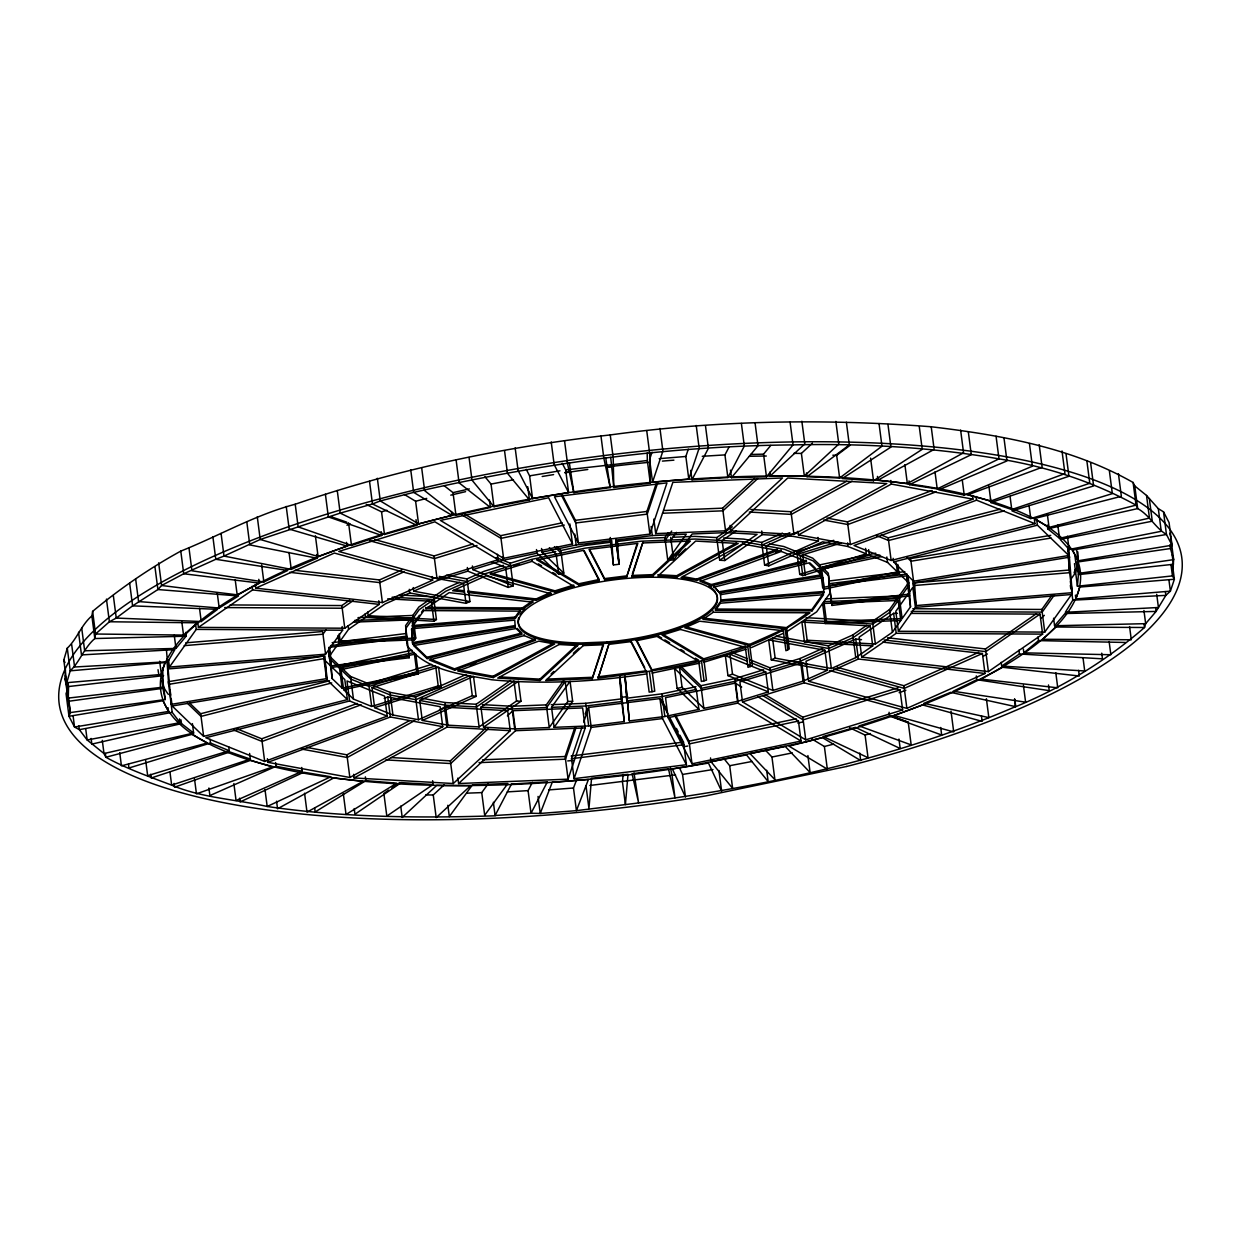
<?xml version="1.0" encoding="UTF-8"?>
<svg xmlns="http://www.w3.org/2000/svg" width="1241" height="1241" viewBox="0 0 1241 1241"><rect width="100%" height="100%" fill="white"/><g stroke="black" fill="none" stroke-linecap="round" stroke-linejoin="round"><path stroke-width="1.5" d="M493.375 802.275L495.128 815.802C419.163 818.253 342.469 817.493 267.187 806.479C235.433 799.282 201.631 797.885 171.661 785.134C149.385 776.695 126.753 768.831 105.888 757.258L103.996 753.535L87.165 739.977L79.346 729.661L74.538 727.024L68.984 716.29L70.396 712.567L65.121 678.703L65.478 669.659M68.441 697.458L70.396 712.567L165.255 699.521L162.912 688.321L68.053 701.351L68.302 698.078L163.347 687.142L162.618 668.061M1014.766 699.117L1015.743 706.672C1062.792 687.343 1106.367 660.693 1144.512 627.496L1145.66 623.665L1156.085 611.425L1165.857 595.37L1170.387 591.15L1174.374 579.252L1172.435 575.902L1077.421 586.233L1078.398 574.614L1076.924 563.29M623.122 774.368L622.47 781.939L625.402 804.587C758.639 788.19 891.938 759.973 1015.495 706.625L1014.502 699.086M65.354 675.43L68.302 698.078L68.55 686.537L66.75 682.69L70.225 670.823C80.013 661.562 84.217 647.554 94.812 638.541L91.881 615.893L92.625 611.363C119.974 588.637 149.665 568.161 180.783 551.113C219.021 535.833 255.212 514.829 295.218 504.234C397.12 469.222 503.241 446.915 610.246 434.939C716.522 420.358 824.334 418.496 931.215 426.764C1001.006 435.064 1071.619 447.551 1133.111 482.485L1134.755 485.945L1137.687 508.593C1149.399 514.953 1155.247 527.89 1166.462 534.499L1172.016 545.218L1170.449 548.538L1173.66 559.629L1172.435 575.902L1170.977 564.577M67.278 648.174L70.225 670.823L164.836 662.585L161.377 674.452L66.75 682.69L63.803 660.041L67.278 648.174C77.082 638.913 81.285 624.906 91.881 615.893M652.037 452.174L649.601 459.465L652.533 482.113L688.786 479.119L699.148 448.11L696.217 425.461M652.533 482.113L662.896 451.103L659.964 428.455M649.865 534.095L666.975 482.842L554.494 496.788L578.368 542.969L649.865 534.095L646.918 511.447L656.086 483.99M457.867 778.091L458.581 783.536L568.083 779.162L565.151 756.514L574.924 727.226M592.252 678.625L603.56 644.762L583.286 645.584L545.668 680.487L592.252 678.625L602.785 645.211M626.534 577.236L637.843 543.372L589.041 549.422L604.817 579.935L626.534 577.236L637.083 543.822M575.886 728.064L565.493 759.182L479.042 762.641M657.652 482.997L647.259 514.115L575.777 522.973L561.63 495.624M585.225 713.916L587.055 708.425M632.398 573.683L643.117 541.603L631.964 576.786L652.797 575.964L690.415 541.06L643.288 542.938M598.146 678.144L609.284 642.962L598.146 678.144C671.319 669.333 749.285 657.746 809.985 612.79L713.296 612.247L702.98 619.399L786.639 628.939M679.944 735.246L683.481 742.087L686.428 764.735L574.087 778.665L571.496 758.685L581.889 727.567M583.735 722.076L588.622 707.432L659.964 698.59L667.922 713.978M568.083 779.162L585.209 727.909L582.618 707.928L512.936 710.705L507.383 715.871M655.713 533.614L672.839 482.361L782.497 477.971L725.551 530.822L655.713 533.614L653.821 519.079M574.087 778.665L591.212 727.412L588.622 707.432M688.786 479.119L685.854 456.471L688.29 449.18M1074.101 572.892L1075.233 569.495M1168.913 579.826L1170.387 591.15L1075.9 598.953L1079.887 587.055L1174.374 579.252L1172.404 564.143M67.448 689.903L66.052 693.641L68.984 716.29L162.943 700.731L168.481 711.45L74.538 727.024L73.064 715.685M586 785.894L588.948 808.543L591.538 778.278L628.008 774.306L625.402 804.587L576.413 810.652L573.482 788.004L576.817 779.348M538.036 796.458L540.238 813.444L552.245 782.295L588.42 779.503L576.413 810.652L540.238 813.444L531.024 813.258L528.077 790.61L532.389 782.342M741.389 423.445L744.321 446.093L727.878 477.552L691.951 479.771L708.394 448.311L705.462 425.663M727.878 477.552L724.946 454.904L729.258 446.62M1071.572 590.716L1072.798 600.163L1065.367 612.294L1158.427 607.501L1156.705 594.284M342.159 626.581L342.625 630.211L325.576 654.178L169.443 667.069L196.249 629.404L195.535 623.944M326.181 629.699L322.986 634.182L184.195 645.646M418.341 673.972L415.751 653.991L341.011 669.613L343.617 689.593L418.341 673.972L416.836 672.513L342.097 688.135L332.138 678.532L331.378 667.394L409.189 657.746L409.08 656.179L331.269 665.812L330.494 654.705L338.948 642.822L338.002 635.563M429.464 599.651L418.837 607.004L412.834 615.443L415.766 638.091L340.158 641.116L348.612 629.249L365.692 617.429L433.931 621.245L436.429 619.523L433.497 596.874L445.612 588.482L459.635 582.215M409.608 619.973L405.59 625.604L409.189 657.746M415.192 621.136L419.427 615.195M421.537 612.216L423.646 609.253M338.948 642.822L414.556 639.813L415.766 638.091M515.341 618.406L515.17 617.072L520.351 609.796L520.522 611.13L515.341 618.406L412.198 626.922L423.833 610.588L520.522 611.13M732.314 526.805L716.709 537.601L719.656 560.249L757.103 534.344L726.28 532.606L692.137 533.971L673.615 559.986L667.767 560.218L664.819 537.57L668.092 532.978M483.54 727.164L521.003 701.258L518.397 681.262L480.95 707.184L483.54 727.164L514.72 728.901L549.251 727.536L546.319 704.872L563.74 680.394M665.176 540.238L671.707 531.055M551.531 707.354L570.053 681.34L572.644 701.32L554.138 727.335L588.699 725.954L624.27 721.548L619.988 677.214L621.663 701.553L586.093 705.974L551.531 707.354L554.138 727.335M671.024 540.006L676.469 532.358M667.767 560.218L686.273 534.204L652.301 535.569L617.335 539.897L619.026 564.252L613.395 564.95L610.184 538.547M549.251 727.536L567.773 701.506L565.182 681.526L546.66 707.541L512.13 708.921L480.95 707.184M720.416 603.204L715.328 610.37L812.033 610.898L823.574 594.687L720.416 603.204L720.245 601.869L715.157 609.036L811.847 609.579L823.388 593.353M825.187 623.478L822.597 603.498L898.205 600.473L900.795 620.469L825.187 623.478L826.506 621.632L823.915 601.637L899.523 598.627L907.916 586.838L907.14 575.793L829.329 585.442L831.92 605.437L909.746 595.789L907.031 574.04L829.205 583.689M806.107 617.677L872.454 621.384L889.456 609.626L896.809 599.294M826.506 621.632L902.114 618.607L899.167 595.959L907.559 584.17L906.923 574.971M898.205 600.473L889.797 612.294L872.795 624.052L804.556 620.236L807.162 640.216L804.478 642.062L801.888 622.082L870.127 625.898L872.718 645.878L855.747 657.621L831.361 668.511L775.144 658.118L771.266 659.855L768.675 639.86L824.893 650.253L827.483 670.249L803.067 681.138L772.895 690.446L732.516 674.189L727.955 675.6L725.365 655.62L765.728 671.877L768.334 691.857L737.961 701.227L703.849 708.363L682.085 687.343L679.494 667.348L701.258 688.367L735.355 681.247L765.728 671.877M807.162 640.216L875.386 644.032L892.388 632.274L900.795 620.469M902.114 618.607L910.506 606.818L909.746 595.789M898.391 631.281L915.408 607.376L912.818 587.381L895.8 611.301L898.391 631.281L1044.767 632.103L1071.541 594.486L915.408 607.376M1044.767 632.103L1041.835 609.455L1051.872 595.339M1054.447 594.873L1042.176 612.108L911.204 611.379M1070.89 579.206L1075.295 573.016A463.622 144.034 -7.4 0 0 1077.762 551.842M447.846 805.269L449.32 816.594L472.511 784.808L507.879 783.474L484.688 815.259L481.741 792.611L488.365 783.521M81.72 628.132L84.667 650.78L175.974 648.423L186.119 636.199L185.623 632.414M1047.233 525.036L1047.73 528.821L1137.687 508.593L1136.042 505.134C1093.43 481.803 1047.125 466.647 998.989 458.875C931.184 447.132 861.812 443.27 793.046 444.899L766.473 476.792L731.461 477.676L758.018 445.783L755.086 423.134M766.473 476.792L763.541 454.144L770.785 445.441M1143.938 610.463L1145.66 623.665L1054.571 625.759L1065.011 613.519L1156.085 611.425L1155.604 607.656M664.09 510.501L722.603 508.174L754.544 478.53M391.225 757.553L450.374 760.873L485.091 728.653M499.471 676.872L539.897 679.137L577.515 644.219L577.685 645.553L540.068 680.456L497.719 678.098L559.086 644.513L577.685 645.553M631.964 576.786L631.793 575.467L652.626 574.63L688.848 541.014M488.225 728.731L450.716 763.541L385.858 759.911M757.677 478.607L722.945 510.827L662.554 513.247M678.749 555.27L685.715 548.801M551.066 673.987L553.858 671.397M573.373 653.293L578.942 648.128M769.854 472.092L770.335 475.861L804.804 443.89L801.857 421.242M425.694 794.938L433.249 794.985L444.278 784.746M793.837 453.368L801.391 453.415L812.421 443.177M353.638 774.337L354.104 777.967L453.306 783.521L510.268 730.685L507.662 710.69L444.418 707.153L439.345 709.93M458.581 783.536L515.527 730.701L585.209 727.909M730.794 530.853L787.756 478.002L886.819 483.54L793.93 534.375L730.794 530.853L730.096 525.393M770.335 475.861L804.339 476.063L838.792 444.076L835.86 421.428M92.625 611.363L95.557 634.011L183.528 635.082L197.35 622.811L109.394 621.757L95.557 634.011L94.812 638.541L186.119 636.199M1023.36 649.074L1023.856 652.844L1038.546 640.604L1125.54 642.481M806.479 472.93L806.976 476.699L849.325 444.899L846.378 422.25M832.835 455.199L836.682 455.354L850.302 445.131M806.976 476.699L839.63 478.002L881.979 446.202L879.031 423.553M113.319 595.416L116.251 618.065L201.244 621.539L217.578 609.331L132.601 605.856L116.251 618.065L109.394 621.757L106.447 599.108M197.939 623.773L198.405 627.403L252.575 589.925L379.234 604.383L378.769 600.753M230.128 604.941L341.849 605.561L349.667 600.148M353.158 600.644L342.19 608.23L224.699 607.578M198.405 627.403L344.781 628.21L379.234 604.383M367.724 612.061L368.189 615.691L385.253 603.902L409.778 592.95L465.995 603.343L469.951 601.575L467.004 578.927L446.388 575.11M431.884 603.11L434.986 600.954M425.679 607.407L425.849 608.742L449.133 592.624L532.808 602.18L532.637 600.846L522.383 607.935L427.618 607.407M425.849 608.742L522.554 609.269L532.808 602.18M421.18 698.109L445.007 702.53L476.172 704.268L510.501 680.518M717.05 540.254L731.104 530.543M736.208 530.838L722.169 540.549L724.76 560.529L719.656 560.249M422.281 720.432L476.125 696.387L473.519 676.407L419.691 700.436L422.281 720.432L447.954 725.178L479.104 726.916L516.551 701.01L521.003 701.258M724.76 560.529L762.207 534.623L793.046 536.345L818.455 541.045L817.974 537.415M702.794 618.065L786.468 627.62L808.263 612.542M686.506 627.015L749.595 644.42L783.149 629.435L785.925 650.749L789.245 648.934L786.468 627.62M775.951 636.168L828.414 645.863L852.8 634.973L866.683 625.371M870.127 625.898L853.156 637.641L828.771 648.531L772.538 638.138L775.144 658.118M897.476 613.333L893.629 613.318L859.16 637.16L861.75 657.141L988.41 671.614L1042.611 634.12L1040.005 614.124L910.956 613.411M861.75 657.141L896.219 633.298L1042.611 634.12M887.594 637.781L985.463 648.965L1036.483 613.675M1040.005 614.124L985.819 651.618L884.104 640.015M388.666 790.176L383.872 793.449L386.82 816.097L433.078 784.498L432.597 780.713M391.846 788.004L399.835 782.544M1001.192 662.322L1001.689 666.107L1019.435 653.976L1102.473 658.831L1101.729 653.169M887.967 424.453L890.914 447.101L842.205 478.561L873.524 480.779L922.234 449.335L919.286 426.687M135.641 578.911L138.573 601.559L219.192 607.997L238.52 595.975L157.902 589.537L132.601 605.856L129.653 583.208M343.323 793.697L346.022 814.468L396.717 783.164L365.862 780.651L315.167 811.94L314.687 808.17M306.868 747.439L346.906 754.838L409.406 720.649M750.821 509.477L790.982 511.726L846.719 481.229M657.854 574.661L676.655 575.715L736.363 543.031M457.696 669.721L493.096 676.267L552.803 643.598M676.826 577.034L738.193 543.465L695.643 541.076L658.025 575.995L676.826 577.034L676.655 575.715M852.133 481.12L791.339 514.394L749.254 512.037M414.82 720.54L347.247 757.506L301.501 749.052M493.266 677.602L554.634 644.017L538.796 641.101L457.867 671.055L493.266 677.602L493.096 676.267M742.707 543.977L681.076 577.515L696.837 580.416L777.766 550.461L742.707 543.977L742.537 542.643M877.449 476.404L877.93 480.174L934.147 449.413L931.215 426.764M267.404 758.701L267.87 762.331L349.853 777.486L442.742 726.668L440.152 706.672L387.797 696.992L384.183 698.326M354.104 777.967L447.008 727.133L510.268 730.685M797.963 531.257L798.444 534.887L891.333 484.068L972.944 499.146L972.463 495.516M877.93 480.174L907.342 483.54L963.559 452.779L960.627 430.131M154.954 566.889L157.902 589.537L161.594 585.504L237.171 594.827L259.291 583.084L258.795 579.314M1048.49 684.97L1049.234 690.632L976.807 679.711L953.181 691.237L1025.609 702.173L1023.406 685.172M909.001 480.887L909.498 484.673L971.284 454.656L968.337 431.992M909.498 484.673L937.219 488.907L998.989 458.875L996.058 436.227M189.004 548.134L191.952 570.782L263.852 581.967L287.71 570.472L215.794 559.288L183.715 573.761L161.594 585.504L158.646 562.856M255.289 584.511L255.77 588.141L334.356 553.052L432.659 580.168L432.178 576.538M295.048 570.317L379.482 579.95L401.991 569.898M404.07 571.791L379.824 582.618L289.634 572.318M255.77 588.141L382.414 602.599L432.659 580.168M413.253 587.551L413.734 591.181L437.933 580.385L467.841 571.155L508.205 587.412L513.216 585.876L510.268 563.212L496.229 557.566M467.004 578.927L484.114 571.279L503.505 565.307M467.64 591.135L536.096 598.953L550.694 592.438L550.864 593.772L536.267 600.287L467.81 592.469M373.339 685.637L390 692.354L415.518 697.07L465.887 674.577M723.643 537.989L743.669 539.106L761.679 542.426L782.513 533.134M762.021 545.094L789.803 532.684M797.482 531.924L766.224 545.869L768.815 565.865L822.659 541.821L848.053 546.521L866.296 553.858L865.582 548.413M374.627 707.618L441.175 687.095L438.569 667.1L372.021 687.638L374.627 707.618L392.947 715.002L418.465 719.718L472.294 695.689L476.125 696.387M761.679 542.426L764.611 565.089L818.455 541.045M751.348 647.6L782.931 633.499M786.391 631.948L816.625 611.875L829.872 593.276L828.662 575.871L813.088 560.839L784.219 549.205L744.011 541.774L695.224 539.044L641.147 541.2L585.504 548.103L532.063 559.272L484.455 573.947L445.969 591.135L419.179 609.672L405.947 628.272L407.141 645.692C427.261 671.272 462.04 674.282 491.793 679.773C543.465 684.629 595.478 681.728 646.701 673.894M661.949 633.779L703.725 658.831L745.205 646.034L747.982 667.348L752.356 665.734L749.595 644.42M750.65 660.026L769.947 667.798L800.135 658.49L822.799 648.376M824.893 650.253L800.476 661.158L770.304 670.466L750.991 662.694M861.518 639.689L855.763 639.037L805.983 661.267L808.574 681.247L906.876 708.378L985.013 673.475L982.407 653.495L882.63 642.109M808.574 681.247L858.353 659.018L985.013 673.475M837.163 667.301L903.929 685.715L978.591 652.378M982.407 653.495L904.27 688.383L833.797 668.93M301.765 767.465L302.261 771.25L276.076 766.302L209.9 795.574L208.907 788.019M302.261 771.25L236.069 800.523L233.866 783.536M212.863 536.639L215.794 559.288L224.001 556.077L291.247 569.386L317.029 558.233L316.533 554.448M1004.016 438.29L1006.963 460.938L938.801 489.823L964.226 495.097L1032.388 466.213L1029.441 443.564M236.767 728.746L261.742 738.798L357.222 703.445M827.064 518.086L847.479 521.856L932.162 490.505M682.659 576.507L696.651 579.082L777.595 549.127M430.751 659.281L454.501 668.852L535.429 638.882M936.117 491.839L847.836 524.524L823.698 520.057M361.178 704.779L262.084 741.466L233.541 729.972M454.671 670.171L535.6 640.216L524.214 635.625L429.231 659.933L454.671 670.171L454.501 668.852M470.292 665.067L475.675 663.066M775.703 552.09L781.101 550.089L781.272 551.423L806.448 561.568L806.278 560.234L711.295 584.542L700.172 580.059L700.343 581.393L711.465 585.876L806.448 561.568M700.343 581.393L781.272 551.423M798.444 534.887L850.426 544.504L972.944 499.146M349.605 700.963L205.82 737.743L264.674 761.447L387.192 716.104L384.601 696.108L346.999 680.968L349.605 700.963L387.192 716.104M267.87 762.331L390.388 716.988L442.742 726.668M1034.932 523.671L976.558 500.17L854.041 545.513L891.162 560.467L1034.932 523.671L1034.467 520.041M1039.182 444.65L1042.13 467.299L967.98 494.74L990.814 501.038L1064.949 473.597L1062.001 450.948M221.069 533.428L224.001 556.077L260.222 539.478L318.084 556.495L347.015 546.102L346.534 542.333M990.442 498.758L990.923 502.543L1068.935 476.265L1066.003 453.617M990.923 502.543L1011.756 509.539L1089.784 483.276L1086.837 460.628M257.29 516.83L260.222 539.478L298.15 526.882L351.498 545.451L381.685 535.46L381.189 531.691M249.596 753.427L250.325 759.089L171.661 785.134L169.939 771.918M940.694 727.474L941.686 735.013L889.58 716.041L859.067 725.923L911.173 744.895L908.241 722.246L890.262 715.7M374.751 539.556L434.102 555.937L472.961 543.946M477.009 545.466L434.443 558.59L369.539 540.688M498.106 559.738L434.877 521.809L338.746 551.454L437.034 578.585L498.106 559.738L497.393 554.293M472.371 565.974L472.837 569.603L503.039 560.296L536.965 553.207L558.729 574.226L563.802 573.156L560.854 550.508L556.775 546.567M510.268 563.212L531.706 556.604L555.782 551.578M513.727 565.601L519.188 563.926M573.869 586.388L532.094 561.335L490.242 574.242L555.177 592.159L573.869 586.388L573.699 585.054L555.006 590.825L490.071 572.908M341.896 668.139L350.505 676.438L368.732 683.791L431.589 664.4M769.482 543.868L783.878 546.536L796.8 551.749L833.781 540.331M797.141 554.417L837.815 541.867M803.051 554.262L812.746 558.171L819.712 564.888L822.643 587.536L897.383 571.915L887.548 562.421L869.336 555.084L802.772 575.607L800.181 555.627L841.134 543M343.617 689.593L353.452 699.086L371.68 706.439L438.228 685.901L441.175 687.095M796.8 551.749L799.747 574.397L866.296 553.858M745.391 647.368L680.456 629.451L662.12 635.097L703.895 660.165M703.756 662.275L745.996 649.245M597.976 676.81L646.406 670.807L649.167 692.137L654.767 691.206L651.99 669.892L636.23 639.394L636.4 640.728L656.985 636.416L698.761 661.484L701.351 681.464L706.486 680.146L703.725 658.831M680.502 665.998L700.917 685.715L735.013 678.579L763.603 669.768M807.317 664.369L801.764 662.834L739.9 681.914L742.506 701.894L805.735 739.838L902.641 709.945L900.051 689.965L829.577 670.512M742.506 701.894L804.354 682.814L902.641 709.945M765.495 694.82L802.803 717.189L897.879 687.855M900.051 689.965L803.144 719.858L762.61 695.534M228.747 746.958L229.244 750.727L210.52 743.049L128.94 767.993L128.459 764.223M229.244 750.727L147.663 775.672L145.693 760.578M1090.684 463.312L1093.616 485.96L1012.035 510.904L1030.759 518.583L1112.339 493.639L1109.392 470.991M849.573 727.722L865.086 735.06L870.453 733.524M366.204 504.42L381.545 511.819L386.913 510.284M295.218 504.234L298.15 526.882L340.189 513.122L384.477 534.468L416.759 525.315L416.014 519.653M404.457 494.538L415.611 501.24L426.749 498.386M377.342 478.281L380.289 500.93L418.558 523.888L451.941 515.341L451.445 511.571M189.749 703.166L200.685 713.73L329.532 680.766M881.157 534.964L888.215 537.818L1000.262 509.151M413.377 644.203L426.92 657.28L521.903 632.972L517.125 628.365M331.735 682.953L201.026 716.398L187.344 703.182M1004.341 510.858L888.572 540.487L876.193 535.491M427.09 658.614L522.073 634.306L516.101 628.551L413.548 645.537L427.09 658.614L426.92 657.28M713.715 587.226L808.698 562.918L822.271 576.026L719.718 593.012L713.544 585.892L719.718 593.012M171.211 698.73L172.158 705.989L203.633 736.378L347.402 699.598L344.812 679.603L324.816 660.29L327.407 680.285L347.402 699.598M893.629 561.956L1037.398 525.176L1068.811 555.487L913.562 581.207L893.629 561.956L893.148 558.326M1118.42 473.674L1121.368 496.322L1034.358 518.583L1049.033 527.394L1136.042 505.134L1133.111 482.485M811.63 738.829L824.381 746.493L833.657 744.119M102.274 740.319L103.996 753.535L193.627 733.043L181.481 723.627L91.85 744.104L91.12 738.442M444.061 485.603L453.012 492.63L469.331 488.923M421.692 467.997L424.639 490.645L455.959 515.294L490.397 507.46L489.419 499.906M1047.73 528.821L1059.504 538.315L1149.461 518.102L1146.529 495.454L1134.755 485.945M464.972 514.286L500.635 535.678L562.095 522.833M564.298 525.114L500.992 538.346L462.071 514.999M572.489 543.93L548.615 497.765L440.353 520.398L503.582 558.326L572.489 543.93L569.883 523.95M541.557 548.506L542.038 552.136L576.165 545.001L611.704 540.595L613.395 564.95M560.854 550.508L585.147 545.435L610.448 542.301M537.167 560.048L583.518 550.352L599.294 580.85L578.942 585.1L537.167 560.048L536.996 558.714L578.771 583.782L599.124 579.516L599.294 580.85M819.712 564.888L875.758 553.176M328.694 648.454L329.206 655.869L339.15 665.486L412.012 650.253M820.053 567.556L879.838 555.053M881.451 556.604L821.666 569.107L824.257 589.087L898.996 573.466L908.862 582.991L909.622 594.036L831.796 603.684L831.92 605.437M651.99 669.892L698.59 660.15L695.363 658.226M652.177 673.056L700.017 663.066M624.875 675.787L629.373 720.912L664.835 716.507L698.9 709.402L696.294 689.407L674.53 668.387L677.121 688.367L682.085 687.343M626.426 698.264L661.887 693.859L695.953 686.738M696.294 689.407L662.244 696.527L626.767 700.932L625.092 676.578L629.373 720.912M741.684 687.018L735.199 683.124L665.533 697.69L668.139 717.67L691.997 763.836L801.034 741.048L798.444 721.068L757.91 696.744M668.139 717.67L737.806 703.104L801.034 741.048M675.802 715.545L689.065 741.187L796.21 718.787M798.444 721.068L689.407 743.855L674.375 714.785M797.777 723.038L803.16 721.921M765.418 750.169L771.949 757.026L792.332 752.899M1149.321 498.556L1152.268 521.204L1060.14 539.385L1069.137 549.484L1161.25 531.303L1158.318 508.655L1146.529 495.454M484.921 476.699L491.033 484.083L513.448 479.786M469.051 457.495L471.999 480.143L493.98 506.747L529.457 499.921L527.751 486.705M710.535 757.925L711.031 761.71L746.555 754.931L768.148 781.597L766.674 770.273M723.689 758.313L729.692 765.713L752.124 761.447M85.691 728.653L87.165 739.977L180.007 722.665L172.189 712.35L79.346 729.661L78.85 725.876M526.215 469.269L529.612 475.846L559.97 470.82M515.155 447.908L518.102 470.556L532.544 498.494L568.595 492.522L565.663 469.874L562.251 463.296M1050.724 535.352L910.615 558.559L913.562 581.207M170.203 681.387L323.56 655.993L326.492 678.641L171.242 704.361L166.465 650.408M412.508 642.559L515.062 625.573L515.232 626.907L412.679 643.893L411.593 629.249M719.547 591.678L822.1 574.692L819.386 572.07M323.901 658.661L168.652 684.365L167.101 661.965M1051.065 538.02L910.972 561.227L906.985 557.38M1069.758 557.131L914.508 582.851L916.075 605.577L1072.208 592.686L1068.811 549.872M172.158 705.989L327.407 680.285M1163.531 511.85L1166.462 534.499L1072.519 550.058L1078.057 560.792L1172.016 545.218L1169.069 522.57L1163.531 511.85L1158.318 508.655M679.463 767.807L682.55 774.431L712.97 769.529M1074.784 554.711L1075.761 562.266L1170.449 548.538L1169.953 544.768M1075.761 562.266L1078.972 573.358L1173.66 559.629L1170.961 538.858M670.14 775.501L589.847 785.475M564.546 440.803L567.478 463.451L573.854 492.63L610.246 487.589L605.701 457.65M564.903 472.495L570.627 471.782M606.849 467.283L610.665 466.818M562.173 494.663L575.421 520.305L646.918 511.447M589.754 549.794L604.646 578.601L626.364 575.902M332.123 642.698L406.148 633.515M831.796 603.684L828.864 581.021L904.782 571.62M330.571 645.599L406.49 636.183M328.772 647.414L406.598 637.765M609.455 644.296L630.8 641.644L646.577 672.141M622.579 697.194L627.682 696.558M551.19 704.686L585.752 703.306L621.322 698.9L619.771 676.423M591.212 727.412L662.554 718.57L686.428 764.735M571.155 756.017L683.481 742.087M571.496 758.685L683.822 744.755L669.69 717.391M612.79 464.615L647.337 460.504L647.182 453.027M610.712 457.371L613.799 487.496L650.284 483.152L649.663 453.244L646.716 430.596M163.595 675.616L68.55 686.537L68.053 682.767M1078.398 574.614L1173.412 564.283L1172.187 554.851M659.142 458.674L685.854 456.471M185.778 642.822L322.629 631.529L325.576 654.178M1072.208 592.686L1069.277 570.038L913.128 582.913L916.075 605.577M412.028 625.588L515.17 617.072M721.037 601.28L823.822 592.795L823.124 577.67L720.571 594.656L720.4 593.338L721.037 601.28L720.85 599.946L823.652 591.461L823.822 592.795M168.792 668.868L324.925 655.977L326.492 678.641M670.419 767.946L672.048 775.222L675.554 774.958M548.724 789.912L573.482 788.004M702.251 456.3L724.946 454.904M507.274 791.898L528.077 790.61M1072.798 600.163L1165.857 595.37L1165.361 591.585M664.819 537.57L640.806 538.532L616.079 541.603L619.026 564.252M672.544 537.26L694.867 536.376L716.709 537.601M825.451 598.907L899.167 595.959M358.013 617.63L412.834 615.443M354.585 620.453L413.175 618.111M353.359 622.16L411.965 619.817L414.556 639.813M716.181 593.136A100.35 31.18 -7.4 0 1 606.88 641.938L581.61 642.947A100.35 31.18 -7.4 0 1 518.722 617.615L518.893 618.949M607.051 643.272L581.796 644.281A100.35 31.18 -7.4 0 1 549.034 596.145A100.35 31.18 -7.4 0 1 712.225 589.63A100.35 31.18 -7.4 0 1 607.051 643.272L606.88 641.938M547.359 679.075L592.066 677.291M567.773 701.506L572.644 701.32M482.439 704.624L511.773 706.253L546.319 704.872M482.532 759.818L565.151 756.514M466.849 793.17L481.741 792.611M610.867 464.848L565.663 469.874M750.634 454.47L763.541 454.144M912.787 608.726L1041.835 609.455M196.249 629.404L342.625 630.211M1023.856 652.844L1110.85 654.736L1109.128 641.519M399.369 594.951L433.497 596.874M392.14 597.2L433.838 599.527M387.735 598.829L431.341 601.264L433.931 621.245M368.189 615.691L436.429 619.523M804.478 642.062L872.718 645.878M1001.689 666.107L1084.712 670.962L1083.005 657.761M433.078 784.498L401.215 782.621L354.957 814.236L354.212 808.574M454.33 589.615L463.839 590.7M464.01 592.035L452.608 590.732L485.929 575.855L550.864 593.772M783.319 630.754L699.66 621.214L684.83 627.822L749.766 645.754M259.291 583.084L183.715 573.761L180.783 551.113M764.611 565.089L768.815 565.865M439.236 576.398L467.361 581.595M431.542 577.468L463.389 583.363L465.995 603.343M413.734 591.181L469.951 601.575M771.266 659.855L827.483 670.249M419.691 700.436L445.364 705.183L476.513 706.936L513.96 681.014L516.551 701.01M317.029 558.233L249.782 544.908L246.85 522.259M1015.495 706.625L950.575 692.338L923.925 703.306L988.844 717.608L986.393 698.73M347.015 546.102L289.169 529.085L286.221 506.437M330.773 516.613L346.782 522.182M381.685 535.46L328.338 516.892L325.406 494.244M250.325 759.089L229.864 751.968L151.185 777.998L150.688 774.229M890.107 715.685L908.241 722.246M799.747 574.397L802.772 575.607M731.337 652.254L747.129 658.614M496.571 560.234L510.609 565.88M747.485 661.282L729.925 654.209L732.516 674.189M491.576 561.77L505.614 567.432L508.205 587.412M472.837 569.603L513.216 585.876M727.955 675.6L768.334 691.857M372.021 687.638L390.357 695.022L415.875 699.738L469.703 675.693L472.294 695.689M416.759 525.315L372.471 503.986L340.189 513.122L337.257 490.474M538.346 563.848L541.557 565.772M552.803 572.52L556.015 574.459M658.413 636.044L661.624 637.983M664.85 639.906L669.659 642.791M680.906 649.539L684.117 651.478M451.941 515.341L413.672 492.382L380.289 500.93L372.471 503.986L369.523 481.337M490.397 507.46L459.077 482.827L456.13 460.178M822.488 567.571L828.321 573.202L828.864 581.021M809.892 562.902L815.321 568.145M822.643 587.536L824.257 589.087M554.401 546.614L561.211 553.176M549.329 547.669L556.139 554.231L558.729 574.226M542.038 552.136L563.802 573.156M677.121 688.367L698.9 709.402M341.011 669.613L350.846 679.106L369.073 686.444L435.638 665.921L438.228 685.901M529.457 499.921L507.476 473.333L504.544 450.685M711.031 761.71L732.624 788.376L729.692 765.713M568.595 492.522L554.153 464.584L551.206 441.936M636.4 640.728L652.161 671.226M661.375 699.335L665.797 707.882M676.407 728.405L678.175 731.833M584.232 550.709L599.124 579.516M644.653 667.425L630.63 640.309L630.8 641.644M63.803 660.041L65.013 662.601M1169.642 533.273L1170.713 536.981M634.027 772.988L638.603 802.927L632.088 773.779L668.465 768.737L674.995 797.87L672.048 775.222M610.246 487.589L603.871 458.425L600.939 435.777M569.309 462.676L573.854 492.63M65.121 678.703L66.285 684.303M1144.031 623.727L1144.512 627.496L1055.936 627.015L1042.704 639.286L1131.296 639.767L1129.574 626.565M1076.599 549.468L1078.057 560.792M1077.498 562.033L1078.972 573.358M1074.489 563.585L1077.421 586.233M1075.42 595.168L1075.9 598.953M1067.415 536.267L1069.137 549.484M1067.632 546.412L1068.811 555.487M1070.347 581.284L1070.843 585.054M1070.362 585.395L1070.828 589.025M1078.569 670.357L1079.313 676.019L1002.635 667.286L981.073 679.091L1057.751 687.824L1055.796 672.715M1057.797 525.114L1059.504 538.315M1047.326 514.177L1049.033 527.394M1053.593 618.204L1054.571 625.759M1036.7 519.715L1037.398 525.176M1029.037 505.366L1030.759 518.583M1038.065 636.819L1038.546 640.604M1010.05 496.322L1011.756 509.539M1018.954 650.191L1019.435 653.976M988.86 485.945L990.814 501.038M976.093 496.524L976.558 500.17M985.463 648.965L988.41 671.614M962.271 479.988L964.226 495.097M976.31 675.926L976.807 679.711M981.429 715.716L982.158 721.378L922.683 704.95L894.234 715.483L953.708 731.911L951.009 711.14M935 471.906L937.219 488.907M904.891 464.661L907.342 483.54M907.916 575.731L908.862 582.991M907.559 584.17L910.506 606.818M890.867 480.438L891.333 484.068M897.817 564.391L898.996 573.466M896.204 562.825L897.383 571.915M888.215 537.818L891.162 560.467M903.929 685.715L906.876 708.378M886.85 556.976L887.548 562.421M893.629 613.318L896.219 633.298M870.577 458.131L873.524 480.779M889.456 609.626L892.388 632.274M898.965 739.078L900.19 748.509L855.359 727.335L823.202 736.518L868.033 757.708L865.086 735.06M868.622 549.639L869.336 555.084M889.083 712.272L889.58 716.041M872.454 621.384L875.386 644.032M847.479 521.856L850.426 544.504M836.682 455.354L839.63 478.002M847.587 542.891L848.053 546.521M855.763 639.037L858.353 659.018M852.8 634.973L855.747 657.621M859.734 753.039L860.711 760.593L822.442 737.635L789.059 746.182L827.328 769.141L824.381 746.493M828.414 645.863L831.361 668.511M801.391 453.415L804.339 476.063M790.098 422.25L793.046 444.899C665.223 445.969 538.16 464.103 413.672 492.382L410.724 469.734M811.847 609.579L812.033 610.898M802.71 554.851L805.316 574.847M790.982 511.726L793.93 534.375M801.764 662.834L804.354 682.814M800.135 658.49L803.067 681.138M802.803 717.189L805.735 739.838M807.891 755.552L810.109 772.538L785.289 746.508L750.076 753.644L774.896 779.674L771.949 757.026M785.289 629.885L787.88 649.865M761.741 530.993L762.207 534.623M769.947 667.798L772.895 690.446M730.484 470.137L731.461 477.676M747.811 646.623L750.402 666.603M725.814 528.976L726.28 532.606M722.603 508.174L725.551 530.822M735.013 678.579L737.961 701.227M735.199 683.124L737.806 703.104M716.74 601.264L716.91 602.599M711.295 584.542L711.465 585.876M713.11 610.929L713.296 612.247M690.725 470.339L691.951 479.771M696.651 579.082L696.837 580.416M718.927 770.49L721.626 791.246L708.487 763.106L672.358 768.924L685.497 797.079L682.55 774.431M701.475 660.91L704.066 680.906M700.917 685.715L703.849 708.363M670.683 537.337L673.615 559.986M680.27 628.117L680.456 629.451M689.065 741.187L691.997 763.836M647.337 460.504L650.284 483.152M651.122 526.479L652.301 535.569M652.626 574.63L652.797 575.964M661.887 693.859L664.835 716.507M659.964 698.59L662.554 718.57M649.446 671.784L652.052 691.78M610.246 434.939L613.194 457.588L613.799 487.496M615.955 539.742L618.902 562.406M621.322 698.9L624.27 721.548M604.646 578.601L604.817 579.935M575.421 520.305L578.368 542.969M574.754 534.111L576.165 545.001M578.771 583.782L578.942 585.1M583.115 644.25L583.286 645.584M585.752 703.306L588.699 725.954M555.006 590.825L555.177 592.159M558.915 643.179L559.086 644.513M529.612 475.846L532.544 498.494M536.484 549.561L536.965 553.207M531.924 560.001L532.094 561.335M536.096 598.953L536.267 600.287M539.897 679.137L540.068 680.456M522.383 607.935L522.554 609.269M524.028 634.291L524.214 635.625M500.635 535.678L503.582 558.326M502.574 556.651L503.039 560.296M491.033 484.083L493.98 506.747M512.936 710.705L515.527 730.701M511.773 706.253L514.72 728.901M467.361 567.509L467.841 571.155M453.012 492.63L455.959 515.294M476.172 704.268L479.104 726.916M434.102 555.937L437.034 578.585M445.007 702.53L447.954 725.178M444.418 707.153L447.008 727.133M450.374 760.873L453.306 783.521M415.611 501.24L418.558 523.888M409.297 589.32L409.778 592.95M433.249 794.985L436.196 817.633L470.665 785.646L436.661 785.46L402.208 817.447L400.734 806.123M416.836 672.513L414.23 652.533L339.507 668.154L329.548 658.537L328.912 649.26M415.518 697.07L418.465 719.718M381.545 511.819L384.477 534.468M379.482 579.95L382.414 602.599M390 692.354L392.947 715.002M387.797 696.992L390.388 716.988M365.226 613.799L365.692 617.429M348.55 522.802L351.498 545.451M368.732 683.791L371.68 706.439M348.132 625.619L348.612 629.249M365.366 776.866L365.862 780.651M341.849 605.561L344.781 628.21M350.505 676.438L353.452 699.086M339.227 633.841L340.158 641.116M339.15 665.486L342.097 688.135M346.906 754.838L349.853 777.486M315.385 535.724L318.084 556.495M329.548 647.43L330.494 654.705M328.912 647.647L331.378 667.394M329.206 655.869L332.138 678.532M289.029 552.4L291.247 569.386M304.557 793.232L307.008 812.11L363.086 781.334L333.643 777.998L277.55 808.775L276.572 801.221M261.649 564.981L263.852 581.967M275.58 762.532L276.076 766.302M252.109 586.279L252.575 589.925M261.742 738.798L264.674 761.447M264.985 789.493L267.187 806.479L330.82 776.757L303.719 772.228L240.087 801.95L239.606 798.18M235.201 579.733L237.171 594.827M217.237 592.888L219.192 607.997M199.522 608.323L201.244 621.539M210.039 739.279L210.52 743.049M200.685 713.73L203.633 736.378M181.806 621.865L183.528 635.082M192.402 723.612L193.627 733.043M194.496 778.743L196.45 793.837L272.524 766.954L250.651 760.314L174.578 787.197L174.097 783.428M174.252 635.221L175.974 648.423M180.984 719.842L181.481 723.627M179.526 718.896L180.007 722.665M168.497 659.793L169.443 667.069M170.033 689.639L170.746 695.1M168.311 681.712L172.189 712.35M167.985 707.68L168.481 711.45M163.3 684.427L165.255 699.521M161.873 675.818L163.347 687.142M159.655 661.236L161.377 674.452M161.935 680.766L162.912 688.321M119.725 752.635L121.432 765.852L207.418 742.987L191.859 734.408L105.888 757.258L105.392 753.489M78.54 632.258L81.487 654.907L174.826 649.632L167.938 661.732L74.6 667.006L71.652 644.358M1067.927 548.382L1068.191 552.121M1068.454 555.859L1069.618 572.69L913.485 585.581L913.081 579.904M1068.361 556.93L1069.277 570.038M829.097 584.464L829.453 589.723M616.048 538.672L616.436 544.256M610.277 537.477L610.789 544.954M515.232 626.907L514.767 620.159L411.624 628.675L412.679 643.893M406.365 636.68L406.8 643.024M520.041 614.76A100.35 31.18 -7.4 0 1 524.912 608.928M708.906 586.109A100.35 31.18 -7.4 0 1 715.421 591.879M1044.348 615.334A463.622 144.034 -7.4 0 1 1040.61 618.592M987.433 653.96A463.622 144.034 -7.4 0 1 982.841 656.427M905.852 690.244A463.622 144.034 -7.4 0 1 899.151 692.68M687.824 746.027A463.622 144.034 -7.4 0 1 684.086 746.648M573.389 760.438A463.622 144.034 -7.4 0 1 567.742 760.919M168.373 694.417A463.622 144.034 -7.4 0 1 163.114 686.102M158.631 673.444A463.622 144.034 -7.4 0 1 158.041 669.706M346.937 525.222A463.622 144.034 -7.4 0 1 350.412 524.028M450.778 495.143A463.622 144.034 -7.4 0 1 465.592 491.669M542.193 476.497A463.622 144.034 -7.4 0 1 553.595 474.605M564.919 472.821A463.622 144.034 -7.4 0 1 587.784 469.486M606.973 466.973A463.622 144.034 -7.4 0 1 649.152 462.319M662.415 461.109A463.622 144.034 -7.4 0 1 673.894 460.163M749.362 456.3A463.622 144.034 -7.4 0 1 766.302 456.021M511.478 784.048L495.097 815.492L531.024 813.258L547.405 781.814L511.478 784.048M805.75 741.901L690.43 766.007A463.622 144.034 -7.4 0 1 178.766 641.876A463.622 144.034 -7.4 0 1 923.94 486.115A463.622 144.034 -7.4 0 1 805.75 741.901M846.688 766.457L705.881 795.9A566.051 175.865 -7.4 0 1 81.177 644.327A566.051 175.865 -7.4 0 1 990.985 454.159A566.051 175.865 -7.4 0 1 846.688 766.457"/></g></svg>
